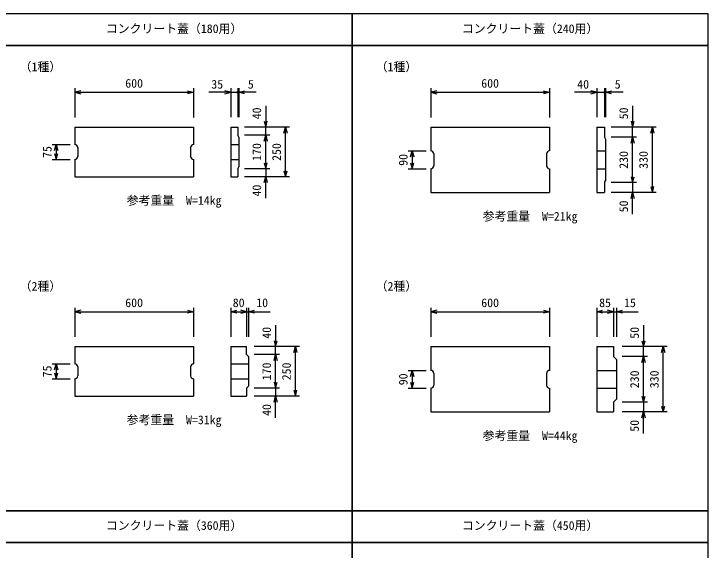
# Model space of a CAD drawing. Units: millimetres, scale not verified. Extents: x -25200 to 25200, y -8910 to 8910.
# Drawn here: x -21727 to -18217, y -938 to 1771 of the extents above; entities that cross this region are included whole.
import ezdxf
from ezdxf.enums import TextEntityAlignment as Align

# ---------------------------------------------------------------- set-up
doc = ezdxf.new("R2010")
doc.units = ezdxf.units.MM
doc.header["$LTSCALE"] = 30
for name, color, linetype, lineweight in [('0-0_DIM', 7, 'Continuous', 25), ('0-2_HATCH', 6, 'Continuous', 25), ('0-6_TXT', 7, 'Continuous', 25)]:
    doc.layers.add(name, color=color, linetype=linetype, lineweight=lineweight)
doc.styles.add('ＭＳ ゴシック', font='')
doc.styles.get('ＭＳ ゴシック').set_extended_font_data('MS Gothic')

msp = doc.modelspace()

# ---------------------------------------------------------------- linework, layer by layer
at = {"layer": '0-0_DIM'}
for p, q in [((-21418.76, 1395.18), (-21418.76, 1248.05)), ((-21418.76, 1375.18), (-20818.76, 1375.18)), ((-20818.76, 1395.18), (-20818.76, 1248.05)), ((-20630.17, 1375.18), (-20741.54, 1375.18)), ((-20630.17, 1395.18), (-20630.17, 1248.77)), ((-20630.17, 1375.18), (-20595.17, 1375.18)), ((-20595.17, 1395.18), (-20595.17, 1248.77)), ((-20595.17, 1375.18), (-20590.17, 1375.18)), ((-20590.17, 1395.18), (-20590.17, 1248.77)), ((-20501.98, 1375.18), (-20590.17, 1375.18)), ((-19618.76, 1395.18), (-19618.76, 1248.05)), ((-19618.76, 1375.18), (-19018.76, 1375.18)), ((-19018.76, 1395.18), (-19018.76, 1248.05)), ((-18780.17, 1375.18), (-18891.54, 1375.18)), ((-18780.17, 1395.18), (-18780.17, 1248.77)), ((-18780.17, 1375.18), (-18740.17, 1375.18)), ((-18740.17, 1395.18), (-18740.17, 1248.77)), ((-18740.17, 1375.18), (-18735.17, 1375.18)), ((-18735.17, 1395.18), (-18735.17, 1248.77)), ((-18646.98, 1375.18), (-18735.17, 1375.18)), ((-20453.56, 1307.5), (-20453.56, 1198.65)), ((-18598.56, 1307.5), (-18598.56, 1198.65)), ((-20333.56, 1198.65), (-20561.63, 1198.65)), ((-20453.56, 1158.65), (-20453.56, 1198.65)), ((-20353.56, 948.65), (-20353.56, 1198.65)), ((-18478.56, 1198.65), (-18706.63, 1198.65)), ((-18598.56, 1148.65), (-18598.56, 1198.65)), ((-18498.56, 868.65), (-18498.56, 1198.65)), ((-20433.56, 1158.65), (-20561.63, 1158.65)), ((-20453.56, 988.65), (-20453.56, 1158.65)), ((-18578.56, 1148.65), (-18706.63, 1148.65)), ((-18598.56, 918.65), (-18598.56, 1148.65)), ((-21533.13, 1111.15), (-21443.13, 1111.15)), ((-21513.13, 1111.15), (-21513.13, 1036.15)), ((-19733.13, 1078.65), (-19643.13, 1078.65)), ((-19713.13, 1078.65), (-19713.13, 988.65)), ((-21533.13, 1036.15), (-21443.13, 1036.15)), ((-20433.56, 988.65), (-20561.63, 988.65)), ((-20453.56, 988.65), (-20453.56, 948.65)), ((-19733.13, 988.65), (-19643.13, 988.65)), ((-20333.56, 948.65), (-20561.63, 948.65)), ((-20453.56, 839.8), (-20453.56, 948.65)), ((-18578.56, 918.65), (-18706.63, 918.65)), ((-18598.56, 918.65), (-18598.56, 868.65)), ((-18478.56, 868.65), (-18706.63, 868.65)), ((-18598.56, 759.8), (-18598.56, 868.65)), ((-21418.76, 286.6), (-21418.76, 139.47)), ((-20818.76, 286.6), (-20818.76, 139.47)), ((-20630.17, 286.6), (-20630.17, 140.19)), ((-20550.17, 286.6), (-20550.17, 140.19)), ((-20540.17, 286.6), (-20540.17, 140.19)), ((-19618.76, 286.6), (-19618.76, 139.47)), ((-19018.76, 286.6), (-19018.76, 139.47)), ((-18780.17, 286.6), (-18780.17, 140.19)), ((-18695.17, 286.6), (-18695.17, 140.19)), ((-18680.17, 286.6), (-18680.17, 140.19)), ((-21418.76, 266.6), (-20818.76, 266.6)), ((-20630.17, 266.6), (-20550.17, 266.6)), ((-19618.76, 266.6), (-19018.76, 266.6)), ((-18780.17, 266.6), (-18695.17, 266.6)), ((-20403.56, 198.92), (-20403.56, 90.07)), ((-18543.56, 198.92), (-18543.56, 90.07)), ((-20283.56, 90.07), (-20511.63, 90.07)), ((-20403.56, 50.07), (-20403.56, 90.07)), ((-20303.56, -159.93), (-20303.56, 90.07)), ((-18423.56, 90.07), (-18651.63, 90.07)), ((-18543.56, 40.07), (-18543.56, 90.07)), ((-18443.56, -239.93), (-18443.56, 90.07)), ((-20383.56, 50.07), (-20511.63, 50.07)), ((-20403.56, -119.93), (-20403.56, 50.07)), ((-18523.56, 40.07), (-18651.63, 40.07)), ((-18543.56, -189.93), (-18543.56, 40.07)), ((-21533.13, 2.57), (-21443.13, 2.57)), ((-21513.13, 2.57), (-21513.13, -72.43)), ((-19733.13, -29.93), (-19643.13, -29.93)), ((-19713.13, -29.93), (-19713.13, -119.93)), ((-21533.13, -72.43), (-21443.13, -72.43)), ((-20383.56, -119.93), (-20511.63, -119.93)), ((-20403.56, -119.93), (-20403.56, -159.93)), ((-19733.13, -119.93), (-19643.13, -119.93)), ((-20283.56, -159.93), (-20511.63, -159.93)), ((-20403.56, -268.78), (-20403.56, -159.93)), ((-18523.56, -189.93), (-18651.63, -189.93)), ((-18543.56, -189.93), (-18543.56, -239.93)), ((-18423.56, -239.93), (-18651.63, -239.93)), ((-18543.56, -348.78), (-18543.56, -239.93))]:
    msp.add_line(p, q, dxfattribs=at)
for points in [[(-21388.76, 1383.22), (-21418.76, 1375.18), (-21388.76, 1367.14)], [(-20848.76, 1383.22), (-20818.76, 1375.18), (-20848.76, 1367.14)], [(-20660.17, 1367.14), (-20630.17, 1375.18), (-20660.17, 1383.22)], [(-20560.17, 1367.14), (-20590.17, 1375.18), (-20560.17, 1383.22)], [(-19588.76, 1383.22), (-19618.76, 1375.18), (-19588.76, 1367.14)], [(-19048.76, 1383.22), (-19018.76, 1375.18), (-19048.76, 1367.14)], [(-18810.17, 1367.14), (-18780.17, 1375.18), (-18810.17, 1383.22)], [(-18705.17, 1367.14), (-18735.17, 1375.18), (-18705.17, 1383.22)], [(-20461.59, 1228.65), (-20453.56, 1198.65), (-20445.52, 1228.65)], [(-18606.59, 1228.65), (-18598.56, 1198.65), (-18590.52, 1228.65)], [(-20361.59, 1168.65), (-20353.56, 1198.65), (-20345.52, 1168.65)], [(-18506.59, 1168.65), (-18498.56, 1198.65), (-18490.52, 1168.65)], [(-20461.59, 1128.65), (-20453.56, 1158.65), (-20445.52, 1128.65)], [(-18606.59, 1118.65), (-18598.56, 1148.65), (-18590.52, 1118.65)], [(-21521.17, 1081.15), (-21513.13, 1111.15), (-21505.09, 1081.15)], [(-21521.17, 1066.15), (-21513.13, 1036.15), (-21505.09, 1066.15)], [(-19721.17, 1048.65), (-19713.13, 1078.65), (-19705.09, 1048.65)], [(-20461.59, 1018.65), (-20453.56, 988.65), (-20445.52, 1018.65)], [(-19721.17, 1018.65), (-19713.13, 988.65), (-19705.09, 1018.65)], [(-20461.59, 918.65), (-20453.56, 948.65), (-20445.52, 918.65)], [(-20361.59, 978.65), (-20353.56, 948.65), (-20345.52, 978.65)], [(-18606.59, 948.65), (-18598.56, 918.65), (-18590.52, 948.65)], [(-18506.59, 898.65), (-18498.56, 868.65), (-18490.52, 898.65)], [(-18606.59, 838.65), (-18598.56, 868.65), (-18590.52, 838.65)], [(-21388.76, 274.64), (-21418.76, 266.6), (-21388.76, 258.56)], [(-20848.76, 274.64), (-20818.76, 266.6), (-20848.76, 258.56)], [(-20600.17, 258.56), (-20630.17, 266.6), (-20600.17, 274.64)], [(-20580.17, 258.56), (-20550.17, 266.6), (-20580.17, 274.64)], [(-20550.17, 266.6), (-20540.17, 266.6), (-20430.41, 266.6)], [(-20510.17, 258.56), (-20540.17, 266.6), (-20510.17, 274.64)], [(-19588.76, 274.64), (-19618.76, 266.6), (-19588.76, 258.56)], [(-19048.76, 274.64), (-19018.76, 266.6), (-19048.76, 258.56)], [(-18750.17, 258.56), (-18780.17, 266.6), (-18750.17, 274.64)], [(-18725.17, 258.56), (-18695.17, 266.6), (-18725.17, 274.64)], [(-18695.17, 266.6), (-18680.17, 266.6), (-18570.41, 266.6)], [(-18650.17, 258.56), (-18680.17, 266.6), (-18650.17, 274.64)], [(-20411.59, 120.07), (-20403.56, 90.07), (-20395.52, 120.07)], [(-18551.59, 120.07), (-18543.56, 90.07), (-18535.52, 120.07)], [(-20311.59, 60.07), (-20303.56, 90.07), (-20295.52, 60.07)], [(-18451.59, 60.07), (-18443.56, 90.07), (-18435.52, 60.07)], [(-20411.59, 20.07), (-20403.56, 50.07), (-20395.52, 20.07)], [(-18551.59, 10.07), (-18543.56, 40.07), (-18535.52, 10.07)], [(-21521.17, -27.43), (-21513.13, 2.57), (-21505.09, -27.43)], [(-19721.17, -59.93), (-19713.13, -29.93), (-19705.09, -59.93)], [(-21521.17, -42.43), (-21513.13, -72.43), (-21505.09, -42.43)], [(-20411.59, -89.93), (-20403.56, -119.93), (-20395.52, -89.93)], [(-19721.17, -89.93), (-19713.13, -119.93), (-19705.09, -89.93)], [(-20311.59, -129.93), (-20303.56, -159.93), (-20295.52, -129.93)], [(-20411.59, -189.93), (-20403.56, -159.93), (-20395.52, -189.93)], [(-18551.59, -159.93), (-18543.56, -189.93), (-18535.52, -159.93)], [(-18451.59, -209.93), (-18443.56, -239.93), (-18435.52, -209.93)], [(-18551.59, -269.93), (-18543.56, -239.93), (-18535.52, -269.93)]]:
    msp.add_lwpolyline(points, dxfattribs=at)
for centre in [(-20595.17, 1375.18), (-18740.17, 1375.18)]:
    msp.add_circle(centre, 4, dxfattribs=at)
at = {"layer": '0-2_HATCH'}
for p, q in [((-21418.76, 1198.65), (-21418.76, 1111.15)), ((-21418.76, 1198.65), (-20818.76, 1198.65)), ((-20818.76, 1198.65), (-20818.76, 1111.15)), ((-20630.17, 1198.65), (-20630.17, 948.65)), ((-20630.17, 1198.65), (-20595.17, 1198.65)), ((-20595.17, 1198.65), (-20595.17, 1158.65)), ((-19618.76, 1198.65), (-19618.76, 1078.65)), ((-19618.76, 1198.65), (-19018.76, 1198.65)), ((-19018.76, 1198.65), (-19018.76, 1078.65)), ((-18780.17, 1198.65), (-18780.17, 868.65)), ((-18780.17, 1198.65), (-18740.17, 1198.65)), ((-20590.17, 1148.65), (-20595.17, 1158.65)), ((-20590.17, 1148.65), (-20590.17, 998.65)), ((-18735.17, 1138.65), (-18735.17, 928.65)), ((-21403.76, 1096.15), (-21403.76, 1051.15)), ((-20833.76, 1096.15), (-20833.76, 1051.15)), ((-20630.17, 1111.15), (-20590.17, 1111.15)), ((-19603.76, 1063.65), (-19603.76, 1003.65)), ((-19033.76, 1063.65), (-19033.76, 1003.65)), ((-18780.17, 1078.65), (-18735.17, 1078.65)), ((-21418.76, 1036.15), (-21418.76, 948.65)), ((-20818.76, 1036.15), (-20818.76, 948.65)), ((-20630.17, 1036.15), (-20590.17, 1036.15)), ((-20595.17, 988.65), (-20590.17, 998.65)), ((-20595.17, 988.65), (-20595.17, 948.65)), ((-19618.76, 988.65), (-19618.76, 868.65)), ((-19018.76, 988.65), (-19018.76, 868.65)), ((-18780.17, 988.65), (-18735.17, 988.65)), ((-21418.76, 948.65), (-20818.76, 948.65)), ((-20630.17, 948.65), (-20595.17, 948.65)), ((-18740.17, 918.65), (-18735.17, 928.65)), ((-18740.17, 918.65), (-18740.17, 868.65)), ((-19618.76, 868.65), (-19018.76, 868.65)), ((-18780.17, 868.65), (-18740.17, 868.65)), ((-21418.76, 90.07), (-21418.76, 2.57)), ((-21418.76, 90.07), (-20818.76, 90.07)), ((-20818.76, 90.07), (-20818.76, 2.57)), ((-20630.17, 90.07), (-20550.17, 90.07)), ((-20630.17, 90.07), (-20630.17, -159.93)), ((-20550.17, 50.07), (-20550.17, 90.07)), ((-19618.76, 90.07), (-19018.76, 90.07)), ((-19618.76, 90.07), (-19618.76, -29.93)), ((-19018.76, 90.07), (-19018.76, -29.93)), ((-18780.17, 90.07), (-18780.17, -239.93)), ((-20540.17, 40.07), (-20550.17, 50.07)), ((-20540.17, 40.07), (-20540.17, -109.93)), ((-20630.17, 2.57), (-20540.17, 2.57)), ((-18680.17, 25.07), (-18680.17, -174.93)), ((-21403.76, -12.43), (-21403.76, -57.43)), ((-20833.76, -12.43), (-20833.76, -57.43)), ((-18780.17, -29.93), (-18680.17, -29.93)), ((-19603.76, -44.93), (-19603.76, -104.93)), ((-19033.76, -44.93), (-19033.76, -104.93)), ((-21418.76, -72.43), (-21418.76, -159.93)), ((-20818.76, -72.43), (-20818.76, -159.93)), ((-20630.17, -72.43), (-20540.17, -72.43)), ((-20550.17, -119.93), (-20540.17, -109.93)), ((-20550.17, -119.93), (-20550.17, -159.93)), ((-19618.76, -119.93), (-19618.76, -239.93)), ((-19018.76, -119.93), (-19018.76, -239.93)), ((-18780.17, -119.93), (-18680.17, -119.93)), ((-21418.76, -159.93), (-20818.76, -159.93)), ((-20630.17, -159.93), (-20550.17, -159.93)), ((-18695.17, -189.93), (-18680.17, -174.93)), ((-18695.17, -189.93), (-18695.17, -239.93)), ((-19618.76, -239.93), (-19018.76, -239.93)), ((-18780.17, -239.93), (-18695.17, -239.93))]:
    msp.add_line(p, q, dxfattribs=at)
for points in [[(-18740.17, 1198.65), (-18740.17, 1148.65), (-18735.17, 1138.65)], [(-18780.17, 90.07), (-18695.17, 90.07), (-18695.17, 40.07), (-18680.17, 25.07)]]:
    msp.add_lwpolyline(points, dxfattribs=at)
for centre, start, end in [((-21418.76, 1096.15), 0, 90), ((-20818.76, 1096.15), 90, 180), ((-19618.76, 1063.65), 0, 90), ((-19018.76, 1063.65), 90, 180), ((-21418.76, 1051.15), 270, 0), ((-20818.76, 1051.15), 180, 270), ((-19618.76, 1003.65), 270, 0), ((-19018.76, 1003.65), 180, 270), ((-21418.76, -12.43), 0, 90), ((-20818.76, -12.43), 90, 180), ((-19618.76, -44.93), 0, 90), ((-19018.76, -44.93), 90, 180), ((-21418.76, -57.43), 270, 0), ((-20818.76, -57.43), 180, 270), ((-19618.76, -104.93), 270, 0), ((-19018.76, -104.93), 180, 270)]:
    msp.add_arc(centre, 15, start, end, dxfattribs=at)
at = {"layer": '0-6_TXT'}
for points in [[(-21816.68, 1611.24), (-20016.68, 1611.24), (-20016.68, 1771.24), (-21816.68, 1771.24)], [(-20016.68, 1611.24), (-18216.68, 1611.24), (-18216.68, 1771.24), (-20016.68, 1771.24)], [(-21816.68, -738.76), (-20016.68, -738.76), (-20016.68, 1611.24), (-21816.68, 1611.24)], [(-20016.68, -738.76), (-18216.68, -738.76), (-18216.68, 1611.24), (-20016.68, 1611.24)], [(-21816.68, -898.76), (-20016.68, -898.76), (-20016.68, -738.76), (-21816.68, -738.76)], [(-20016.68, -898.76), (-18216.68, -898.76), (-18216.68, -738.76), (-20016.68, -738.76)], [(-21816.68, -3648.76), (-20016.68, -3648.76), (-20016.68, -898.76), (-21816.68, -898.76)], [(-20016.68, -3648.76), (-18216.68, -3648.76), (-18216.68, -898.76), (-20016.68, -898.76)]]:
    msp.add_lwpolyline(points, close=True, dxfattribs=at)

# ---------------------------------------------------------------- texts
at = {"layer": '0-0_DIM', "style": 'ＭＳ ゴシック'}
for s, p in [('（1種）', (-21697.66, 1468.55)), ('（1種）', (-19897.66, 1468.55)), ('600', (-21163.76, 1385.18)), ('600', (-19363.76, 1385.18)), ('35', (-20728.55, 1380.33)), ('5', (-20543.84, 1380.33)), ('40', (-18878.55, 1380.34)), ('5', (-18688.84, 1380.34)), ('参考重量\u3000W=14kg', (-21156.68, 793.65)), ('参考重量\u3000W=21kg', (-19356.68, 713.65)), ('（2種）', (-21697.66, 359.97)), ('（2種）', (-19897.66, 359.97)), ('600', (-21163.76, 276.6)), ('80', (-20620.17, 276.6)), ('10', (-20501.5, 276.6)), ('600', (-19363.76, 276.6)), ('85', (-18767.67, 276.6)), ('15', (-18641.5, 276.6)), ('参考重量\u3000W=31kg', (-21156.68, -314.93)), ('参考重量\u3000W=44kg', (-19356.68, -394.93))]:
    msp.add_text(s, height=43.99, dxfattribs=at).set_placement(p, align=Align.BOTTOM_LEFT)
for s, p in [('40', (-20463.56, 1238.65)), ('50', (-18608.56, 1238.65)), ('75', (-21523.13, 1043.65)), ('170', (-20463.56, 1028.65)), ('250', (-20363.56, 1028.65)), ('90', (-19723.13, 1003.65)), ('230', (-18608.56, 988.65)), ('330', (-18508.56, 988.65)), ('40', (-20463.56, 848.65)), ('50', (-18608.56, 768.65)), ('40', (-20413.56, 130.07)), ('50', (-18553.56, 130.07)), ('170', (-20413.56, -79.93)), ('250', (-20313.56, -79.93)), ('75', (-21523.13, -64.93)), ('230', (-18553.56, -119.93)), ('330', (-18453.56, -119.93)), ('90', (-19723.13, -104.93)), ('40', (-20413.56, -259.93)), ('50', (-18553.56, -339.93))]:
    msp.add_text(s, height=43.99, rotation=90, dxfattribs=at).set_placement(p, align=Align.BOTTOM_LEFT)
at = {"layer": '0-6_TXT', "style": 'ＭＳ ゴシック'}
for s, p in [('コンクリート蓋（180用）', (-21261.68, 1661.24)), ('コンクリート蓋（240用）', (-19461.68, 1661.24)), ('コンクリート蓋（360用）', (-21261.68, -848.76)), ('コンクリート蓋（450用）', (-19461.68, -848.76))]:
    msp.add_text(s, height=43.99, dxfattribs=at).set_placement(p, align=Align.BOTTOM_LEFT)

doc.saveas('drawing.dxf')
